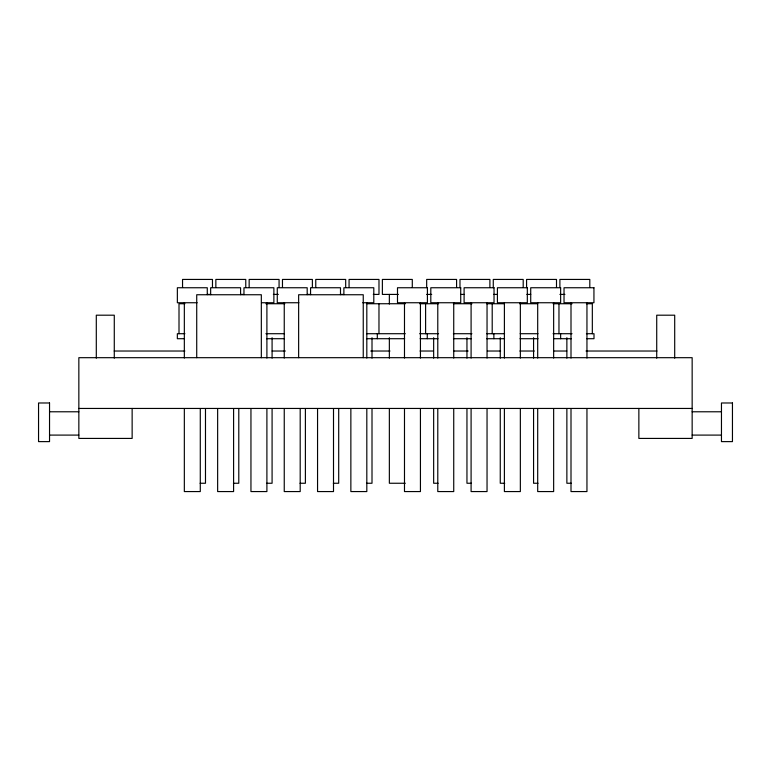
<?xml version="1.0" encoding="UTF-8"?>
<svg xmlns="http://www.w3.org/2000/svg" width="771" height="771" viewBox="0 0 771 771"><rect width="100%" height="100%" fill="white"/><g stroke="black" fill="none" stroke-linecap="round" stroke-linejoin="round"><path stroke-width="1.16" d="M207.438 294.416L210.001 294.416M240.745 294.416L243.308 294.416M273.377 294.416L278.331 294.416M307.35 294.416L309.913 294.416M340.657 294.416L343.22 294.416M373.289 294.416L378.985 294.416L378.985 279.43L349.07 279.43L349.07 287.496M398.366 294.416L382.377 294.416L382.377 279.43L412.292 279.43L412.292 287.496M426.671 294.416L431.702 294.416M460.721 294.416L464.152 294.416M493.556 294.416L497.449 294.416M526.853 294.416L530.756 294.416M559.891 294.416L564.921 294.416M197.154 302.743L177.359 302.743L177.359 287.747L207.274 287.747L207.274 294.667M261.523 302.743L273.878 302.743L273.878 287.747L243.964 287.747L243.964 294.667M298.917 302.743L277.271 302.743L277.271 287.747L307.186 287.747L307.186 294.667M362.746 302.743L373.8 302.743L373.8 287.747L343.876 287.747L343.876 294.667M184.915 303.735L179.007 303.735L179.007 333.708M265.918 303.735L284.827 303.735M367.044 303.735L405.305 303.735M419.694 303.735L438.603 303.735M453.377 303.735L471.91 303.735M486.674 303.735L504.205 303.735M519.606 303.735L537.666 303.735M553.067 303.735L572.034 303.735M586.423 303.735L592.33 303.735L592.33 333.708M184.915 333.708L177.34 333.708L177.34 338.71L184.481 338.71M265.918 333.708L284.451 333.708M366.678 333.708L405.305 333.708M419.694 333.708L438.603 333.708M453.377 333.708L471.91 333.708M486.732 333.708L504.581 333.708M520.136 333.708L538.033 333.708M553.067 333.708L572.034 333.708M586.423 333.708L593.998 333.708L593.998 338.71L586.856 338.71M266.554 338.71L284.393 338.71M366.678 338.71L404.659 338.71M420.128 338.71L437.967 338.71M453.435 338.71L471.274 338.71M486.732 338.71L504.581 338.71M520.039 338.71L538.033 338.71M553.501 338.71L571.398 338.71M114.185 351.027L184.867 351.027M272.124 351.027L285.357 351.027M370.745 351.027L389.981 351.027M420.05 351.027L433.283 351.027M453.724 351.027L468.161 351.027M487.397 351.027L500.63 351.027M519.876 351.027L534.303 351.027M553.549 351.027L566.781 351.027M586.018 351.027L656.979 351.027M78.844 408.447L692.156 408.447M49.537 411.781L78.844 411.781M692.156 411.781L721.463 411.781M49.537 435.095L78.844 435.095M692.156 435.095L721.463 435.095M200.103 483.253L205.481 483.253L205.481 408.678M233.411 483.253L238.788 483.253L238.788 408.678M266.718 483.253L272.086 483.253L272.086 408.678M300.025 483.253L305.393 483.253L305.393 408.678M333.323 483.253L338.7 483.253L338.7 408.678M366.63 483.253L372.007 483.253L372.007 408.678M405.305 483.253L389.355 483.253L389.355 408.678M438.121 483.253L433.659 483.253L433.659 408.678M471.428 483.253L466.956 483.253L466.956 408.678M504.735 483.253L500.263 483.253L500.263 408.678M538.033 483.253L533.571 483.253L533.571 408.678M571.34 483.253L566.868 483.253L566.868 408.678M674.702 358.178L674.702 315.194L656.719 315.194L656.719 358.178M638.86 408.447L638.86 438.42L692.156 438.42L692.156 357.686L78.844 357.686L78.844 438.42L132.14 438.42L132.14 408.447M589.805 287.496L589.805 279.43L559.891 279.43L559.891 287.496M586.953 302.743L586.953 358.062M586.953 408.582L586.953 491.57L571.003 491.57L571.003 408.582M571.003 302.743L571.003 358.062M566.868 337.708L566.868 358.158M560.633 333.708L560.633 338.71M558.965 303.735L558.965 333.708M556.498 287.496L556.498 279.43L526.583 279.43L526.583 287.496M553.645 302.743L553.645 358.062M553.645 408.582L553.645 491.57L537.695 491.57L537.695 408.582M537.695 302.743L537.695 358.062M533.571 337.708L533.571 358.158M523.201 287.496L523.201 279.43L493.276 279.43L493.276 287.496M520.348 302.743L520.348 358.062M520.348 408.582L520.348 491.57L504.398 491.57L504.398 408.582M504.398 302.743L504.398 358.062M500.263 337.708L500.263 358.158M493.874 333.708L493.874 338.71M492.206 303.735L492.206 333.708M489.893 287.496L489.893 279.43L459.979 279.43L459.979 287.496M487.041 302.743L487.041 358.062M487.041 408.582L487.041 491.57L471.091 491.57L471.091 408.582M471.091 302.743L471.091 358.062M466.956 337.708L466.956 358.158M456.586 287.496L456.586 279.43L426.671 279.43L426.671 287.496M453.733 302.743L453.733 358.062M453.733 408.582L453.733 491.57L437.783 491.57L437.783 408.582M437.783 302.743L437.783 358.062M433.659 337.708L433.659 358.158M427.259 333.708L427.259 338.71M425.602 303.735L425.602 333.708M420.436 302.743L420.436 358.062M420.436 408.582L420.436 491.57L404.486 491.57L404.486 408.582M404.486 302.743L404.486 358.062M389.355 294.416L389.355 304.034M389.355 337.708L389.355 358.158M378.975 303.735L378.975 333.708M377.308 333.708L377.308 338.71M372.007 337.708L372.007 358.158M366.813 302.743L366.813 358.062M366.813 408.582L366.813 491.57L350.863 491.57L350.863 408.582M363.247 357.686L363.247 294.744L298.637 294.744L298.637 357.686M345.687 287.496L345.687 279.43L315.763 279.43L315.763 287.496M340.493 294.667L340.493 287.747L310.568 287.747L310.568 294.667M333.506 408.582L333.506 491.57L317.556 491.57L317.556 408.582M312.38 287.496L312.38 279.43L282.465 279.43L282.465 287.496M300.198 408.582L300.198 491.57L284.248 491.57L284.248 408.582M284.248 302.743L284.248 358.062M279.073 287.496L279.073 279.43L249.158 279.43L249.158 287.496M272.086 337.708L272.086 358.158M266.901 302.743L266.901 358.062M266.901 408.582L266.901 491.57L250.951 491.57L250.951 408.582M261.33 357.686L261.33 294.744L196.721 294.744L196.721 357.686M245.766 287.496L245.766 279.43L215.851 279.43L215.851 287.496M240.581 294.667L240.581 287.747L210.656 287.747L210.656 294.667M233.594 408.582L233.594 491.57L217.644 491.57L217.644 408.582M212.468 287.496L212.468 279.43L182.544 279.43L182.544 287.496M200.287 408.582L200.287 491.57L184.336 491.57L184.336 408.582M184.336 302.743L184.336 358.062M114.281 358.178L114.281 315.194L96.298 315.194L96.298 358.178M427.413 287.747L397.499 287.747L397.499 302.743L427.413 302.743L427.413 287.747M460.721 287.747L430.806 287.747L430.806 302.743L460.721 302.743L460.721 287.747M494.028 287.747L464.103 287.747L464.103 302.743L494.028 302.743L494.028 287.747M527.325 287.747L497.411 287.747L497.411 302.743L527.325 302.743L527.325 287.747M560.633 287.747L530.718 287.747L530.718 302.743L560.633 302.743L560.633 287.747M593.94 287.747L564.025 287.747L564.025 302.743L593.94 302.743L593.94 287.747M49.537 402.982L38.55 402.982L38.55 441.619L49.537 441.619L49.537 402.982M732.45 402.982L721.463 402.982L721.463 441.619L732.45 441.619L732.45 402.982"/></g></svg>
